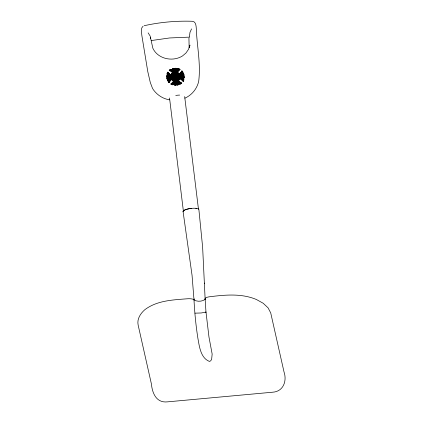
<?xml version="1.0" encoding="UTF-8"?>
<svg xmlns="http://www.w3.org/2000/svg" width="423" height="423" viewBox="0 0 423 423"><rect width="100%" height="100%" fill="white"/><g stroke="black" fill="none" stroke-linecap="round" stroke-linejoin="round"><path stroke-width="0.63" d="M171.907 70.377L171.68 69.927L170.242 70.234L171.283 71.038A11.622 11.146 17 0 1 173.388 72.825L174.213 73.967L173.552 74.03L173.224 73.533A11.03 10.575 17 0 0 169.808 70.853L169.189 70.266M180.563 83.268L178.987 83.543L178.665 82.305L176.825 80.671A1.761 1.692 17 0 0 175.492 80.634A1.755 1.687 17 0 0 174.535 81.517L173.895 82.522M177.158 74.612L176.724 74.744L177.158 74.612L177.158 74.961L176.518 75.019C175.513 73.845 177.623 73.068 177.449 74.443L177.523 73.718L177.909 74.4L178.162 73.66L178.099 74.871L177.655 74.21M176.507 71.572L176.698 71.291M172.97 77.895L172.647 76.838L172.97 77.895L173.293 77.864L173.351 76.04C172.447 76.129 173.356 78.17 173.039 76.066M167.899 80.529L167.936 80.169M182.99 73.338C183.328 72.544 182.006 69.525 181.478 71.492A11.03 10.575 17 0 1 178.781 74.728L178.146 75.109M170.136 76.806L170.178 76.214L170.908 77.113A1.126 1.079 17 0 1 170.464 78.118L170.432 78.218A1.126 1.079 17 0 0 170.876 77.208L170.178 76.214M180.748 77.293L180.05 76.299A1.126 1.079 17 0 1 180.494 75.289L180.462 75.384A1.126 1.079 17 0 0 180.018 76.394L180.748 77.293L180.79 76.7M174.313 71.085C173.367 69.837 174.651 71.968 173.689 70.969M177.237 82.533C176.275 81.539 177.56 83.669 176.613 82.422M178.099 74.871L178.162 73.66M169.179 78.308L169.581 77.668C170.178 78.482 168.603 78.424 169.808 78.234M181.118 75.273L181.747 75.199L181.15 75.093M168.143 79.122C168.951 78.62 167.281 77.425 167.519 78.477A1.105 1.063 17 0 0 167.936 79.233L167.963 79.133A1.105 1.063 17 0 1 167.545 78.377M182.784 74.379C181.975 74.882 183.645 76.082 183.408 75.03A1.105 1.063 17 0 0 182.99 74.274L182.963 74.369A1.105 1.063 17 0 1 183.381 75.125M169.523 76.711C169.993 75.627 168.137 76.568 169.449 76.928L169.554 76.611M181.404 76.796C180.933 77.88 182.789 76.938 181.478 76.579L181.372 76.891M167.714 73.988L167.762 73.459M183.164 80.042L183.016 78.641L181.848 78.578L180.489 77.721A1.755 1.687 17 0 1 179.558 75.49L180.119 74.808M172.135 76.246C171.41 76.018 172.796 76.32 172.367 77.192L172.447 76.119L172.758 76.092L173.044 77.034M171.849 76.177L172.267 77.959L172.595 77.927L172.679 76.737M172.457 74.279C171.712 74.178 173.002 74.115 172.658 74.934L172.721 74.157L173.033 74.131L172.944 75.347M172.658 74.934L172.721 74.157M172.177 74.21L172.283 75.405L172.404 74.453L172.796 75.357L172.87 74.411M175.476 78.726L175.899 78.593L175.862 78.868L175.476 78.726L175.868 78.361L174.588 78.419L174.657 77.843L175.275 77.784L175.344 79.614L176.016 79.461L175.344 79.614M175.651 75.722L176.269 75.664L175.651 75.722L175.709 75.146L176.396 74.934L176.259 73.835L175.994 73.951L176.259 73.835M173.758 76.003L173.53 77.843L174.297 77.393L174.699 77.737L174.117 75.966L173.726 76.098L174.117 75.966M173.916 77.15L173.985 76.426L174.149 77.129M177.374 74.94L177.073 73.856L177.607 74.919L177.523 73.718M173.451 75.299L173.493 75.019L173.79 75.268M173.488 74.871L173.552 74.369L173.652 74.855M174.588 78.419L174.657 77.843M176.269 75.664L176.338 75.088M172.959 79.619L172.928 79.254L172.563 79.577L173.086 79.794L173.007 79.217M181.737 83.241L181.118 82.654A11.03 10.575 17 0 1 177.702 79.968L177.374 79.476L176.714 79.535L177.512 80.777A11.622 11.146 17 0 0 179.611 82.564M168.518 80.317L170.062 79.36M181.573 73.634L182.35 73.539L182.059 71.794L181.324 72.909A11.622 11.146 17 0 1 179.521 74.897M182.35 73.539L182.334 72.412M178.998 76.135L178.918 76.441M167.905 80.264L167.979 79.831A1.761 1.687 17 0 1 166.948 77.991M183.979 75.511A1.761 1.687 17 0 0 182.948 73.676L183.022 73.237M174.033 75.246L173.647 74.073L173.208 75.32M173.044 71.101L173.219 70.34C171.865 69.219 172.975 71.857 173.107 70.736M177.819 82.771L177.882 82.406L178.379 83.405L177.708 83.167L177.882 82.406M174.911 79.344L174.688 78.72M172.716 79.064L172.854 78.815L172.769 79.149M191.556 28.886L189.959 32.46L189.657 34.823A7.82 0.74 88.3 0 1 188.996 36.975M173.213 79.455L173.139 79.73M172.51 79.032L172.769 78.72M176.745 79.133C176.137 80.28 175.878 77.737 176.634 78.694L176.227 78.636M174.646 71.529L173.837 71.873L174.831 71.371L175.862 71.598L175.677 71.979M176.698 79.043L176.417 78.736M176.476 79.275L176.079 78.414M175.138 79.439C175.651 78.128 173.536 78.176 174.525 79.688L175.191 79.249M173.657 71.069L173.774 70.615M177.152 82.887L177.269 82.437M167.735 73.56L167.926 73.1L168.47 73.66A11.622 11.146 17 0 0 171.045 75.59L171.891 75.971L173.631 75.812L171.86 76.066L171.014 75.691A11.622 11.146 17 0 1 168.439 73.755L167.852 73.116M183.191 79.947L183.043 80.402L182.456 79.847A11.622 11.146 17 0 0 179.881 77.911L179.035 77.536L177.295 77.695L179.066 77.435L179.912 77.816A11.622 11.146 17 0 1 182.487 79.746L183.106 80.291M176.671 70.44L176.777 70.065M174.149 83.442L174.255 83.067M173.684 82.813L173.541 83.775M177.242 70.694L177.385 70.17M176.539 71.376L176.391 71.984A1.755 1.687 17 0 1 174.102 72.835L172.061 70.715M170.252 79.096L170.834 78.599M180.494 74.697L180.674 74.406M168.079 79.323L168.375 78.498M182.847 74.184L182.551 75.003M166.673 76.621A1.75 1.681 17 0 1 167.048 75.384L167.392 75.008A3.231 3.093 17 0 1 167.365 72.619M166.815 76.975L167.111 77.568L166.699 76.526A1.75 1.681 17 0 1 167.08 75.289L167.392 75.008M167.281 76.563A1.153 1.105 17 0 1 167.534 75.765L168.1 76.235L167.899 76.478M169.903 75.654L169.078 74.929L167.942 74.765L169.105 74.829L170.437 75.78A1.755 1.687 17 0 1 171.368 78.012M167.672 75.58L167.566 75.664A1.153 1.105 17 0 0 167.312 76.468L167.386 76.759M168.18 75.41L169.221 75.617L168.56 75.997L168.18 75.41L169.195 75.717M167.841 77.499L168.486 76.7L169.1 77.282L168.613 78.07L167.841 77.499L168.185 76.981M168.56 75.997L169.221 75.617M167.979 79.831L167.952 79.926A1.761 1.687 17 0 1 166.916 78.091M168.613 78.07L167.873 77.404M169.1 77.282L168.454 76.801M169.628 78.895C167.571 80.169 170.464 78.863 168.936 78.741L168.793 79.117M169.449 76.928L168.983 76.367M168.576 79.968L169.718 79.751L170.284 79.001M168.936 78.741L169.597 78.995M169.581 77.668L169.718 78.075M171.939 69.959L171.648 70.022M169.856 69.821L171.141 69.435A3.204 3.072 17 0 1 171.955 69.467L171.981 69.372A3.204 3.072 17 0 0 171.172 69.34L169.406 70.118M170.379 78.244L169.935 77.303L170.168 76.711M170.908 74.765L171.437 75.077L170.908 74.765L172.013 73.195M172.669 69.626L172.785 69.388A1.105 1.063 17 0 1 173.562 69.002L173.99 69.071L173.425 69.895L172.669 69.626L173.456 69.8L173.663 69.462M170.332 78.831L171.167 78.287M173.219 70.34L172.515 70.197M172.87 73.359L172.473 72.825L172.87 73.359L171.706 74.57M173.99 69.071L173.53 69.102A1.105 1.063 17 0 0 172.758 69.488M172.283 75.405L172.404 74.453M173.652 71.286L174.345 70.985M173.975 70.17L174.699 70.63L173.975 70.17L174.577 69.34L175.318 69.948L174.884 70.43M172.277 69.108L172.61 68.806A1.777 1.703 17 0 1 173.927 68.531L174.461 68.732L173.953 68.431A1.777 1.703 17 0 0 172.642 68.711L172.034 69.494M172.447 76.119L172.758 76.092M173.033 74.131L172.695 74.258M172.912 80.867L171.495 79.614L171.971 79.117L173.79 80.544L171.971 79.117M174.133 69.906L174.577 69.34M172.367 77.192L172.166 76.145M172.267 77.959L172.595 77.927M173.388 74.099L173.647 74.073M173.552 74.03L173.256 73.438M175.059 69.065L175.534 68.822A1.153 1.105 17 0 1 176.37 69.086C176.634 70.218 174.318 69.097 175.508 68.923A1.153 1.105 17 0 1 176.338 69.182L176.428 69.287M173.351 76.04L173.007 76.166M173.953 74.416L174.223 74.295L173.953 74.416L173.953 74.046L175.429 73.909L175.191 74.3M174.831 71.371L175.862 71.598M174.213 73.967L173.414 72.724A11.622 11.146 17 0 0 171.315 70.937L170.258 70.303M172.563 79.577L172.933 79.656L172.785 79.371M175.18 71.006L175.905 70.979L175.677 70.44L175.18 71.006L175.905 70.979M173.293 77.864L172.996 77.795M175.762 69.684L176.46 69.192M174.456 74.274C174.948 76.288 173.79 73.919 174.99 74.226L175.059 75.151M175.677 70.44L175.873 71.075M173.213 78.699C174.096 77.996 174.366 80.01 173.351 79.799M174.265 75.5L174.562 75.104M174.699 74.252L174.688 74.073M173.53 77.843L173.869 77.811M174.752 74.247L174.662 73.977M174.371 75.839L175.016 75.685L174.873 75.22L174.244 75.278L174.371 75.839L175.016 75.685M176.275 70.435L176.497 69.853M174.429 80.957A11.622 11.146 17 0 1 172.489 83.4L171.891 84.008L172.298 84.077A2.633 2.527 17 0 0 173.181 84.066A2.607 2.501 17 0 0 173.642 83.939L173.615 84.034A2.607 2.501 17 0 1 172.711 84.203A2.633 2.527 17 0 1 172.267 84.177L171.912 84.082L172.457 83.5A11.622 11.146 17 0 0 174.398 81.052L174.662 80.539M173.478 78.927L173.763 79.032L173.552 79.524M173.916 77.43L174.297 77.393M174.99 74.226L174.429 74.369M169.417 82.11A11.03 10.575 17 0 1 172.113 78.874C175.101 77.954 172.822 77.351 171.373 78.704A11.622 11.146 17 0 0 169.57 80.693M174.625 75.923C175.577 79.931 173.684 76.013 174.958 75.891L175.085 77.277L175.635 77.129L175.085 77.277M174.985 75.78L174.873 75.22M174.355 77.769L174.731 77.636M176.232 73.93L176.365 75.03L175.64 75.098L175.534 73.898L176.074 74.242L175.788 74.363M176.153 70.07L176.55 70.599M176.724 69.816L176.121 70.17M174.662 68.595L175.429 68.33A1.75 1.681 17 0 1 176.719 68.722L177.02 69.028L177.919 68.727A3.247 3.114 17 0 1 179.003 68.796L180.098 69.351L179.188 70.244A11.003 10.549 17 0 0 176.83 73.216M174.958 75.891L174.599 76.018M175.296 75.13L175.222 74.205M175.64 75.098L175.534 73.898M175.973 73.808L176.634 73.745L175.973 73.808L176.296 72.867M177.359 69.827L177.311 69.472A2.607 2.501 17 0 1 178.649 69.33L179.035 69.499L178.437 70.102M174.26 79.857L174.953 79.698L174.26 79.857L174.07 80.386A11.003 10.549 17 0 1 171.712 83.357L171.04 83.891M175.852 74.533L175.672 75.003M175.63 75.828L175.963 75.796L175.63 75.828L175.809 77.636M174.525 79.688L174.419 78.493M175.275 77.784L174.63 77.938M177.073 73.999C176.158 74.48 177.433 73.507 177.041 74.094M175.931 75.897L176.01 76.542L175.963 75.796M177.063 74.173L176.671 74.305L177.063 74.173L176.698 74.527L177.063 74.496M176.306 75.765L176.751 75.728L176.306 75.765L176.01 76.542M176.518 75.019L176.417 73.819M177.142 72.968L178.955 74.39L177.142 72.968L177.48 72.365L178.554 73.01L179.431 73.893L178.955 74.39M177.48 72.365L179.4 73.993M175.497 78.9L175.503 78.63M175.91 77.821L176.555 77.668L176.682 78.223L176.053 78.281L175.91 77.821L176.555 77.668M174.292 79.757L174.096 80.291A11.003 10.549 17 0 1 171.738 83.262L170.829 84.156L171.923 84.706A3.247 3.114 17 0 0 173.007 84.78L173.906 84.473L174.207 84.78A1.75 1.681 17 0 0 175.497 85.176L175.963 85.076M174.376 82.908L174.805 83.336L174.186 83.627M174.503 82.712L174.773 83.431M176.058 79.085L175.55 79.344L175.92 78.995L175.524 78.805M176.09 77.187C176.016 76.352 177.38 78.149 176.565 77.472M176.751 75.728L176.407 76.505L176.719 75.823M175.55 79.344L175.556 79.027M175.868 78.361L174.614 78.318M176.142 77.605L176.254 76.79M176.053 78.281L175.942 77.721M175.524 79.127L175.92 78.995M176.877 75.712L177.766 75.632L176.877 75.712L177.057 77.52L177.993 77.34L177.057 77.52M181.356 72.814A11.622 11.146 17 0 1 179.553 74.802C178.104 76.151 175.825 75.553 178.813 74.628A11.03 10.575 17 0 0 181.509 71.397M174.466 84.314L175.164 83.817L175.868 84.441L175.392 84.679A1.153 1.105 17 0 1 174.556 84.42L174.588 84.32A1.153 1.105 17 0 0 175.418 84.584L175.725 84.521M175.053 82.427C176.412 82.866 174.678 81.851 175.249 83.061L175.714 82.596M177.449 74.443L177.327 73.734M179.014 69.425L178.469 70.007A11.622 11.146 17 0 0 176.528 72.449L176.264 72.968M177.253 76.05L177.808 75.997L177.253 76.05L177.258 76.415L177.803 76.272L177.258 76.415M175.249 83.061L175.746 82.501M176.751 78.371L177.015 78.255L177.121 79.45L176.751 78.371L177.015 78.255M177.845 76.621C176.555 76.626 178.215 77.06 177.803 76.272M177.946 76.954L177.343 77.102L177.946 76.954L177.961 77.435M178.146 77.42L178.506 77.293L178.146 77.42C177.824 73.554 179.114 76.061 179.199 77.324L178.823 77.356L178.421 76.6L178.585 76.854M176.65 83.78L176.349 84.161L175.608 83.553L176.042 83.072M176.883 79.471L176.782 78.276M176.095 82.136C178.49 80.851 174.932 82.982 175.249 81.528M176.925 83.431L176.227 82.876L176.925 83.431L176.761 83.696M178.342 75.928C178.818 76.997 178.257 75.352 178.617 76.098M175.868 84.441L175.133 83.918M181.493 83.484L181.768 83.141L181.086 82.749A11.03 10.575 17 0 1 177.671 80.069L177.374 79.476M177.623 78.678L177.983 78.641L177.623 78.678L177.708 79.075L177.454 78.768M177.618 79.001C177.216 79.503 178.411 77.557 177.226 78.504M178.067 78.155L178.173 79.355L178.347 78.63L178.707 79.212M176.349 84.161L175.635 83.458M177.983 78.641L178.009 79.207L177.956 78.741M178.649 84.394L178.316 84.695A1.777 1.703 17 0 1 176.999 84.975L176.465 84.774L176.973 85.071A1.777 1.703 17 0 0 178.284 84.796L178.971 84.034A3.204 3.072 17 0 0 179.786 84.066L181.07 83.685M177.274 82.221L176.581 82.517M178.421 79.238L178.347 78.63M178.569 78.112L178.897 79.286M178.03 80.248L178.453 80.687L178.03 80.248L178.903 79.387M178.823 77.356L179.23 77.224L178.792 76.505M176.936 84.436L177.396 84.404A1.105 1.063 17 0 0 178.168 84.018L177.501 83.606L176.936 84.436L177.364 84.5A1.105 1.063 17 0 0 178.141 84.114L178.257 83.876M178.987 83.225L177.803 81.724M177.263 84.045L177.501 83.606M177.708 83.167L178.379 83.405M179.463 78.53L179.992 78.842L179.463 78.53L179.193 79.038M180.595 74.67L179.532 75.59A1.755 1.687 17 0 0 180.462 77.821L181.821 78.673L183.016 78.641M182.133 74.39L181.99 74.765L181.298 74.607L181.567 74.237M180.885 76.389L180.637 75.643M178.892 84.013L178.945 84.135A3.204 3.072 17 0 0 179.754 84.166L180.293 84.077M178.987 83.543L180.082 83.421M181.144 75.172L181.345 75.839L181.208 75.431M181.99 74.765L181.33 74.511M181.478 76.579L181.943 77.139M181.298 74.607L182.255 74.025L181.795 74.194M181.827 76.219L182.44 76.806L181.827 76.219L182.313 75.431L183.085 76.008L182.889 76.346M182.313 75.431L183.053 76.103M182.948 73.676L182.974 73.576A1.761 1.687 17 0 1 184.01 75.416L183.788 76.034L184.111 76.526M181.705 77.885L182.366 77.509C183.704 78.757 180.616 77.964 182.366 77.509M176.714 79.535L177.538 80.682A11.622 11.146 17 0 0 179.643 82.469L180.669 83.204M182.831 77.266L183.487 76.505L183.645 76.944A1.153 1.105 17 0 1 183.392 77.742L182.831 77.266L183.487 76.505M183.254 77.922L182.858 77.171M183.561 80.888A3.231 3.093 17 0 0 183.534 78.498L183.878 78.118A1.75 1.681 17 0 0 184.254 76.88M180.758 76.796L180.991 76.203M168.671 79.482L168.825 79.016M182.102 74.485L182.255 74.025M174.63 80.634L174.953 79.698M176.634 73.745L176.856 73.116A11.003 10.549 17 0 1 179.215 70.149L179.886 69.615M166.916 78.081L167.138 77.467M205.985 312.153L205.118 298.871A6.229 1.745 -3.4 0 1 210.337 296.666C225.655 294.778 241.813 293.345 256.417 299.505L263.206 303.27L268.071 307.838L270.725 312.935L283.997 371.849C287.217 381.07 283.241 391.714 272.523 392.216L167.571 401.85C156.431 403.182 152.317 393.395 151.418 384.015L138.147 325.102C136.835 318.99 140.399 313.628 144.772 309.752C156.859 300.526 172.647 299.912 187.172 298.791A6.229 1.745 -3.4 0 1 194.004 299.886C197.102 301.911 202.273 301.662 205.144 299.325L202.633 247.206L198.905 209.787A8.021 2.094 -7 0 0 190.593 208.449A8.021 2.094 -7 0 0 183.133 211.786M172.531 78.905L172.928 78.63L173.033 79.117M171.437 75.077L172.896 73.258M179.489 78.429L178.49 79.884M179.717 79.35L180.024 78.741M176.703 70.345L176.423 70.789M174.223 83.162L174.403 82.808M177.004 71.08L177.269 70.593M173.657 82.908L174.419 82.03M171.135 78.387L171.394 77.917A1.761 1.692 17 0 0 171.405 76.626A1.755 1.687 17 0 0 170.464 75.685L169.93 75.558M175.852 71.64L174.921 72.381A1.126 1.079 17 0 1 173.869 71.926L173.869 71.773M173.79 80.544L173.446 81.142L171.526 79.519M176.951 83.336L176.624 83.881M180.642 74.506L180.896 74.046M170.913 83.902L171.95 84.611A3.247 3.114 17 0 0 173.039 84.685L173.906 84.473M168.55 80.571L168.909 81.713L169.602 80.592A11.622 11.146 17 0 1 171.405 78.604M183.085 76.008L182.741 76.521M181.345 75.839L181.747 75.199M171.178 74.258L172.473 72.825M179.749 79.254L178.453 80.687M194.331 298.966L193.977 299.431C194.622 312.375 195.854 325.298 197.864 338.104C199.365 346.352 200.571 358.001 209.411 361.422L210.712 360.824L211.637 359.323L212.161 354.083L208.978 337.083L206.001 312.121L205.62 312.052M167.439 76.997L167.73 76.579M174.699 70.63L175.318 69.948M176.227 82.876L175.608 83.553M179.378 79.762L178.485 80.587M182.773 76.426L182.44 76.806M143.085 26.189C140.235 28.558 141.716 32.74 141.911 35.87L147.775 71.587L150.287 82.48L152.566 88.513C156.304 94.482 162.591 98.776 169.565 99.849M167.704 76.674L168.1 76.235M176.502 79.18L176.275 79.043M169.174 82.559L168.248 81.713M169.084 82.712L169.449 82.014A11.03 10.575 17 0 1 172.145 78.778L173.885 77.917M181.753 70.942L182.678 71.794L182.995 73.073M180.864 74.141L181.208 73.755M175.46 81.332L175.074 81.866L176.127 82.036M177.031 70.985L176.507 71.471M167.582 72.248L167.91 72.127L168.899 73.253A10.998 10.543 17 0 0 171.727 75.289L173.631 75.812M183.344 81.253L182.054 80.153A10.998 10.543 17 0 0 179.225 78.118L177.327 77.594M171.495 79.614L171.939 79.217M178.987 74.295L179.431 73.893M183.534 78.498L183.846 78.218A1.75 1.681 17 0 0 184.227 76.981L184.137 76.431M181.721 83.209L181.277 83.643M177.956 79.207L177.417 79.244L177.216 78.62M169.649 69.858L169.205 70.419L169.84 70.757M174.461 68.732L175.46 68.23A1.75 1.681 17 0 1 176.751 68.626L177.047 68.933M174.805 83.336L174.202 83.691M170.21 70.329L171.283 70.022M173.118 79.693L172.595 79.476M171.749 78.392L173.853 78.017M179.178 75.109L177.073 75.49M181.303 83.548L180.552 83.997M168.909 81.713L168.624 80.994M184.909 98.189L185.11 98.078C191.963 94.969 196.954 88.782 198.667 81.475C200.983 63.783 196.885 45.985 196.277 28.299C196.071 25.623 195.844 21.605 192.386 21.282C176.227 20.727 159.968 22.202 144.18 25.708M176.264 84.907L175.466 85.272M175.09 79.482L174.556 79.593M181.176 73.851L182.382 73.438M175.497 72.074L174.953 72.28A1.126 1.079 17 0 1 173.895 71.825M175.429 81.428L176.005 81.126A1.126 1.079 17 0 1 177.057 81.581L177.057 81.729M176.1 78.456L176.587 78.551M168.957 76.468L169.507 76.256M181.969 77.039L181.419 77.245M177.845 79.365C176.766 79.778 177.29 77.494 177.919 78.562M177.041 75.585L177.475 75.426M177.02 69.028L177.887 68.822A3.247 3.114 17 0 1 178.977 68.896L179.981 69.309M183.175 81.433L183.593 80.788A3.231 3.093 17 0 0 183.566 78.398M175.688 81.29L175.973 81.221A1.126 1.079 17 0 1 177.031 81.676M182.747 78.096L181.731 77.79M176.248 79.143L175.582 79.244M151.45 40.534L169.575 37.964L187.923 37.187M173.578 73.93L174.244 73.872M173.922 74.141L174.636 74.078M176.386 73.919L177.295 73.835M172.975 75.246L173.478 75.204M176.396 74.934L176.132 75.051L176.105 74.511M176.55 74.919L177.189 74.86M174.218 75.379L174.842 75.32M174.836 77.631L175.656 77.647L175.635 77.129M175.836 77.536L176.169 77.504M176.084 78.186L176.708 78.128M176.682 79.635L177.348 79.572M177.935 75.712L178.728 75.68L178.961 76.098M174.392 78.588L174.974 78.625L175.17 79.228M194.998 313.157L201.179 312.978L206.001 312.121M177.295 77.695L179.199 78.213A10.998 10.543 17 0 1 182.027 80.254L183.09 81.422M173.123 71.783L172.261 71.201L171.939 70.276M178.231 83.976L177.47 83.706M172.415 75.643L171.701 75.389A10.998 10.543 17 0 1 168.872 73.348L167.72 72.169L167.175 73.211A3.231 3.098 17 0 0 167.36 75.104M173.07 71.001L172.547 70.096M177.856 82.501L178.379 83.283M182.583 74.908L183.355 75.442M168.343 78.599L167.571 78.065M175.09 68.965L175.794 69.589M174.99 69.753L175.291 70.049M173.409 72.18L174.128 72.735A1.755 1.687 17 0 0 176.417 71.889M173.879 84.574L174.176 84.88A1.75 1.681 17 0 0 175.006 85.256M180.959 76.299L180.547 75.262M169.967 77.208L170.411 78.149M168.851 82.686L167.947 80.693M182.334 77.605L182.72 78.192M168.592 75.897L168.206 75.31M168.068 76.336L167.64 75.68M178.316 78.731L178.675 79.307M178.284 78.139L178.617 78.815M183.455 76.605L183.614 77.039A1.153 1.105 17 0 1 183.36 77.837M176.439 76.404L176.946 77.531M176.243 78.599C177.517 79.201 175.846 79.603 175.984 79.556M176.227 76.886L176.539 77.568M148.129 32.867L150.181 36.114L152.862 48.275C157.916 59.072 172.774 62.118 182.509 55.942L185.919 53.055L188.536 49.317L189.953 45.113L189.144 47.773L188.917 37.155M174.086 76.066L174.699 77.737M182.985 78.741L183.185 79.619M167.799 74.316L167.91 74.86M172.489 74.178L172.69 74.839M172.727 76.188L173.012 77.129M177.311 69.472L177.359 70.266M173.615 84.034L173.567 83.241M174.176 83.791L174.181 83.342M177.771 81.819L176.798 80.772A1.755 1.687 17 0 0 174.509 81.618M179.003 69.594L178.628 69.43A2.607 2.501 17 0 0 177.285 69.568M168.026 81.311L167.931 80.428M183.032 211.246L192.053 275.31L194.004 299.886M167.741 73.888L167.767 74.411M184.671 96.587L198.461 209.168M178.421 76.6L178.48 77.388M177.967 75.617L178.173 77.324M177.766 75.632L177.782 76.092M177.771 76.367L177.819 76.716M177.327 76.669L177.343 77.102M176.677 74.03L176.671 74.305M176.729 74.432L176.724 74.744M176.026 73.856L176.042 74.337M174.223 74.295L174.297 75.22M173.953 74.046L173.985 74.316M173.509 78.826L173.583 79.429M173.245 78.599L173.377 79.698M169.528 97.972L183.397 211.209M205.118 298.871L205.144 299.325M150.514 37.467L150.567 38.414M204.584 283.082L204.6 283.479M176.772 69.779L176.745 70.16M168.544 80.217L168.523 80.671M183.82 210.649A7.651 1.999 -7 0 1 188.981 208.798M189.626 208.687A7.651 1.999 -7 0 1 191.603 208.439M195.833 208.417A7.651 1.999 -7 0 1 196.774 208.555M175.757 95.45A7.651 1.999 -7 0 1 179.675 95.09"/></g></svg>
